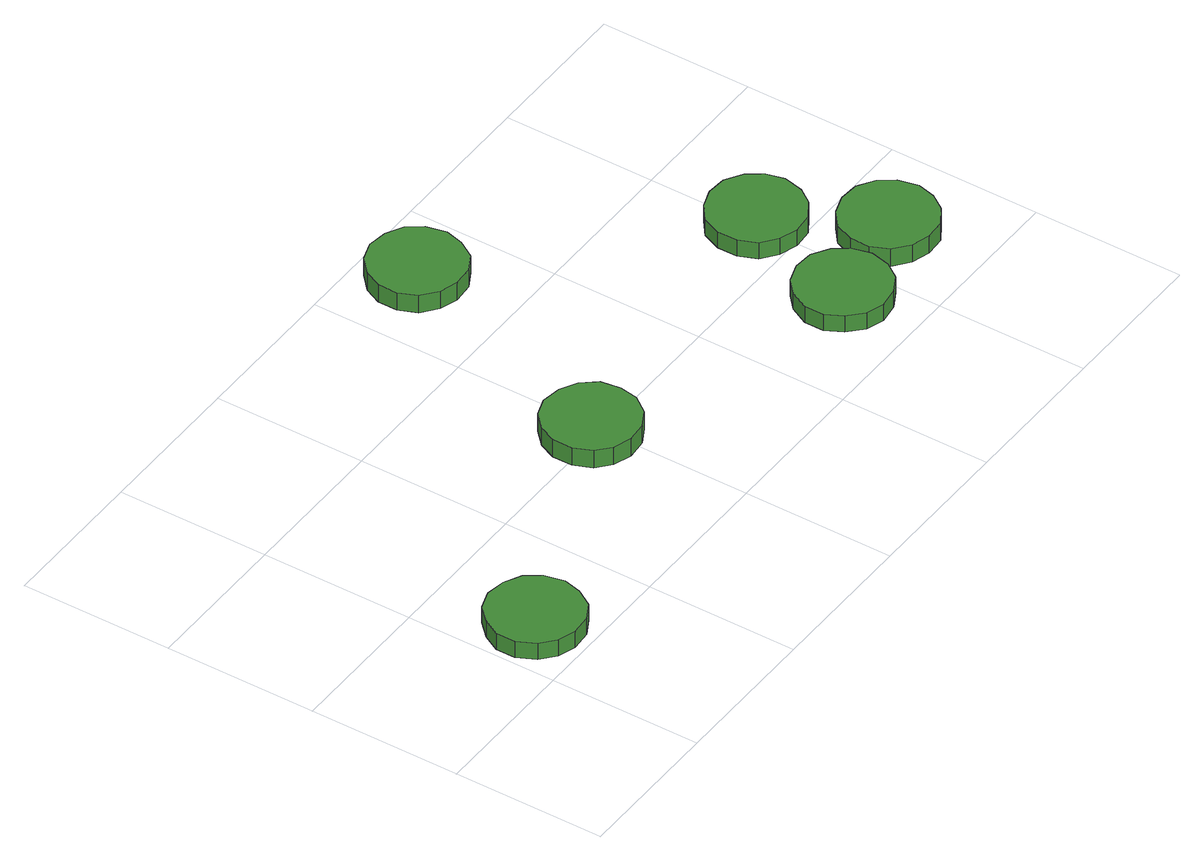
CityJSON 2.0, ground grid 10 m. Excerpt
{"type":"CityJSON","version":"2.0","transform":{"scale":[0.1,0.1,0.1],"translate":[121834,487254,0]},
"CityObjects":{
"tree1":{"type":"SolitaryVegetationObject","attributes":{"function":"something"},"geometry":[{"type":"MultiSurface","lod":"1","boundaries":[[[0,1,2,3,4,5,6,7,8,9,10,11,12,13,14]],[[15,16,17,18,19,20,21,22,23,24,25,26,27,28,29]],[[0,29,28,1]],[[1,28,27,2]],[[2,27,26,3]],[[3,26,25,4]],[[4,25,24,5]],[[5,24,23,6]],[[6,23,22,7]],[[7,22,21,8]],[[8,21,20,9]],[[9,20,19,10]],[[10,19,18,11]],[[11,18,17,12]],[[12,17,16,13]],[[13,16,15,14]],[[14,15,29,0]]]}]},
"tree2":{"type":"SolitaryVegetationObject","attributes":{"function":"something"},"geometry":[{"type":"MultiSurface","lod":"1","boundaries":[[[30,31,32,33,34,35,36,37,38,39,40,41,42,43,44]],[[45,46,47,48,49,50,51,52,53,54,55,56,57,58,59]],[[30,59,58,31]],[[31,58,57,32]],[[32,57,56,33]],[[33,56,55,34]],[[34,55,54,35]],[[35,54,53,36]],[[36,53,52,37]],[[37,52,51,38]],[[38,51,50,39]],[[39,50,49,40]],[[40,49,48,41]],[[41,48,47,42]],[[42,47,46,43]],[[43,46,45,44]],[[44,45,59,30]]]}]},
"tree3":{"type":"SolitaryVegetationObject","attributes":{"function":"something"},"geometry":[{"type":"MultiSurface","lod":"1","boundaries":[[[60,61,62,63,64,65,66,67,68,69,70,71,72,73,74]],[[75,76,77,78,79,80,81,82,83,84,85,86,87,88,89]],[[60,89,88,61]],[[61,88,87,62]],[[62,87,86,63]],[[63,86,85,64]],[[64,85,84,65]],[[65,84,83,66]],[[66,83,82,67]],[[67,82,81,68]],[[68,81,80,69]],[[69,80,79,70]],[[70,79,78,71]],[[71,78,77,72]],[[72,77,76,73]],[[73,76,75,74]],[[74,75,89,60]]]}]},
"tree4":{"type":"SolitaryVegetationObject","attributes":{"function":"something"},"geometry":[{"type":"MultiSurface","lod":"1","boundaries":[[[90,91,92,93,94,95,96,97,98,99,100,101,102,103,104]],[[105,106,107,108,109,110,111,112,113,114,115,116,117,118,119]],[[90,119,118,91]],[[91,118,117,92]],[[92,117,116,93]],[[93,116,115,94]],[[94,115,114,95]],[[95,114,113,96]],[[96,113,112,97]],[[97,112,111,98]],[[98,111,110,99]],[[99,110,109,100]],[[100,109,108,101]],[[101,108,107,102]],[[102,107,106,103]],[[103,106,105,104]],[[104,105,119,90]]]}]},
"tree5":{"type":"SolitaryVegetationObject","attributes":{"function":"something"},"geometry":[{"type":"MultiSurface","lod":"1","boundaries":[[[120,121,122,123,124,125,126,127,128,129,130,131,132,133,134]],[[135,136,137,138,139,140,141,142,143,144,145,146,147,148,149]],[[120,149,148,121]],[[121,148,147,122]],[[122,147,146,123]],[[123,146,145,124]],[[124,145,144,125]],[[125,144,143,126]],[[126,143,142,127]],[[127,142,141,128]],[[128,141,140,129]],[[129,140,139,130]],[[130,139,138,131]],[[131,138,137,132]],[[132,137,136,133]],[[133,136,135,134]],[[134,135,149,120]]]}]},
"tree6":{"type":"SolitaryVegetationObject","attributes":{"function":"something"},"geometry":[{"type":"MultiSurface","lod":"1","boundaries":[[[150,151,152,153,154,155,156,157,158,159,160,161,162,163,164]],[[165,166,167,168,169,170,171,172,173,174,175,176,177,178,179]],[[150,179,178,151]],[[151,178,177,152]],[[152,177,176,153]],[[153,176,175,154]],[[154,175,174,155]],[[155,174,173,156]],[[156,173,172,157]],[[157,172,171,158]],[[158,171,170,159]],[[159,170,169,160]],[[160,169,168,161]],[[161,168,167,162]],[[162,167,166,163]],[[163,166,165,164]],[[164,165,179,150]]]}]}
},
"vertices":[
[65,35,19],[62,48,19],[55,58,19],[44,64,19],[31,66,19],[19,62,19],[10,53,19],[4,42,19],[4,29,19],[10,17,19],[19,9,19],[31,5,19],[44,6,19],[55,12,19],[62,23,19],[62,23,7],[55,12,7],[44,6,7],[31,5,7],[19,9,7],[10,17,7],[4,29,7],[4,42,7],[10,53,7],[19,62,7],[31,66,7],[44,64,7],[55,58,7],[62,48,7],[65,35,7],
[224,103,20],[222,116,20],[214,126,20],[203,132,20],[190,134,20],[178,130,20],[169,121,20],[164,110,20],[164,97,20],[169,85,20],[178,77,20],[190,73,20],[203,74,20],[214,80,20],[222,91,20],[222,91,7],[214,80,7],[203,74,7],[190,73,7],[178,77,7],[169,85,7],[164,97,7],[164,110,7],[169,121,7],[178,130,7],[190,134,7],[203,132,7],[214,126,7],[222,116,7],[224,103,7],
[284,264,19],[281,277,19],[274,287,19],[263,293,19],[250,295,19],[238,291,19],[228,282,19],[223,271,19],[223,258,19],[228,246,19],[238,238,19],[250,234,19],[263,235,19],[274,241,19],[281,252,19],[281,252,6],[274,241,6],[263,235,6],[250,234,6],[238,238,6],[228,246,6],[223,258,6],[223,271,6],[228,282,6],[238,291,6],[250,295,6],[263,293,6],[274,287,6],[281,277,6],[284,264,6],
[405,50,19],[402,62,19],[395,72,19],[384,79,19],[371,80,19],[359,76,19],[350,68,19],[344,56,19],[344,43,19],[350,32,19],[359,23,19],[371,19,19],[384,21,19],[395,27,19],[402,37,19],[402,37,7],[395,27,7],[384,21,7],[371,19,7],[359,23,7],[350,32,7],[344,43,7],[344,56,7],[350,68,7],[359,76,7],[371,80,7],[384,79,7],[395,72,7],[402,62,7],[405,50,7],
[433,129,18],[430,141,18],[423,151,18],[412,158,18],[399,159,18],[387,155,18],[377,147,18],[372,135,18],[372,122,18],[377,110,18],[387,102,18],[399,98,18],[412,99,18],[423,106,18],[430,116,18],[430,116,6],[423,106,6],[412,99,6],[399,98,6],[387,102,6],[377,110,6],[372,122,6],[372,135,6],[377,147,6],[387,155,6],[399,159,6],[412,158,6],[423,151,6],[430,141,6],[433,129,6],
[470,61,19],[467,74,19],[460,84,19],[449,91,19],[436,92,19],[424,88,19],[414,80,19],[409,68,19],[409,55,19],[414,43,19],[424,35,19],[436,31,19],[449,32,19],[460,39,19],[467,49,19],[467,49,6],[460,39,6],[449,32,6],[436,31,6],[424,35,6],[414,43,6],[409,55,6],[409,68,6],[414,80,6],[424,88,6],[436,92,6],[449,91,6],[460,84,6],[467,74,6],[470,61,6]
]}
